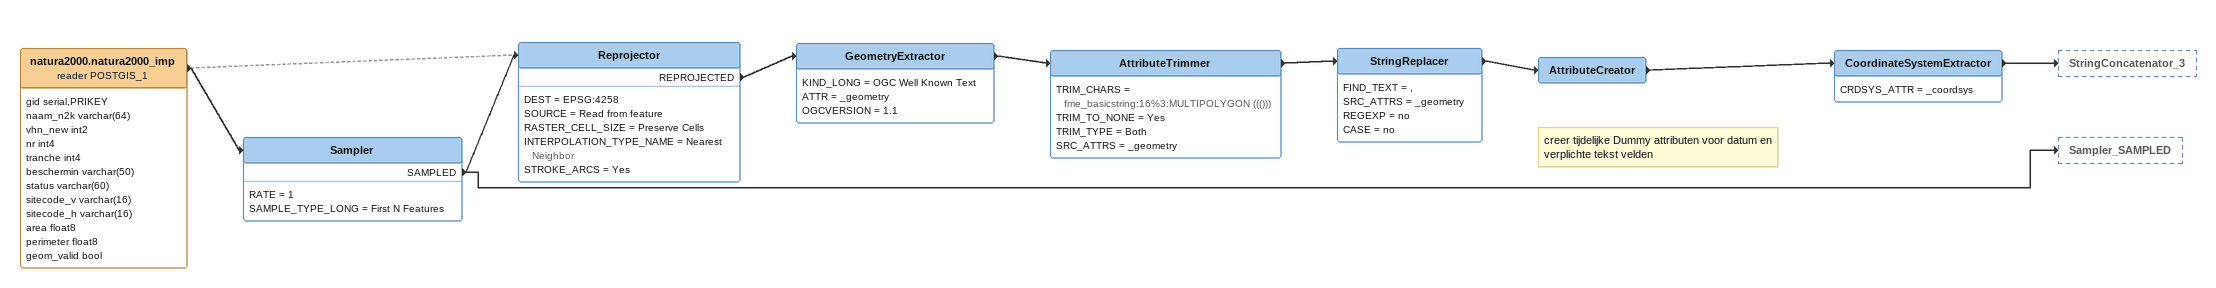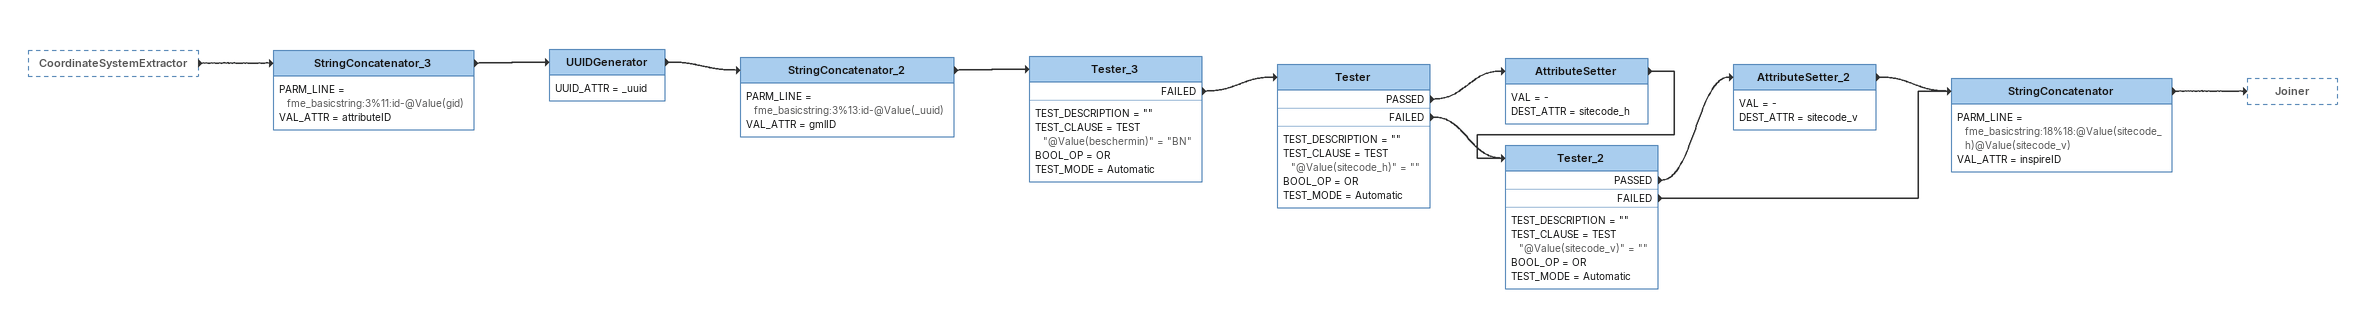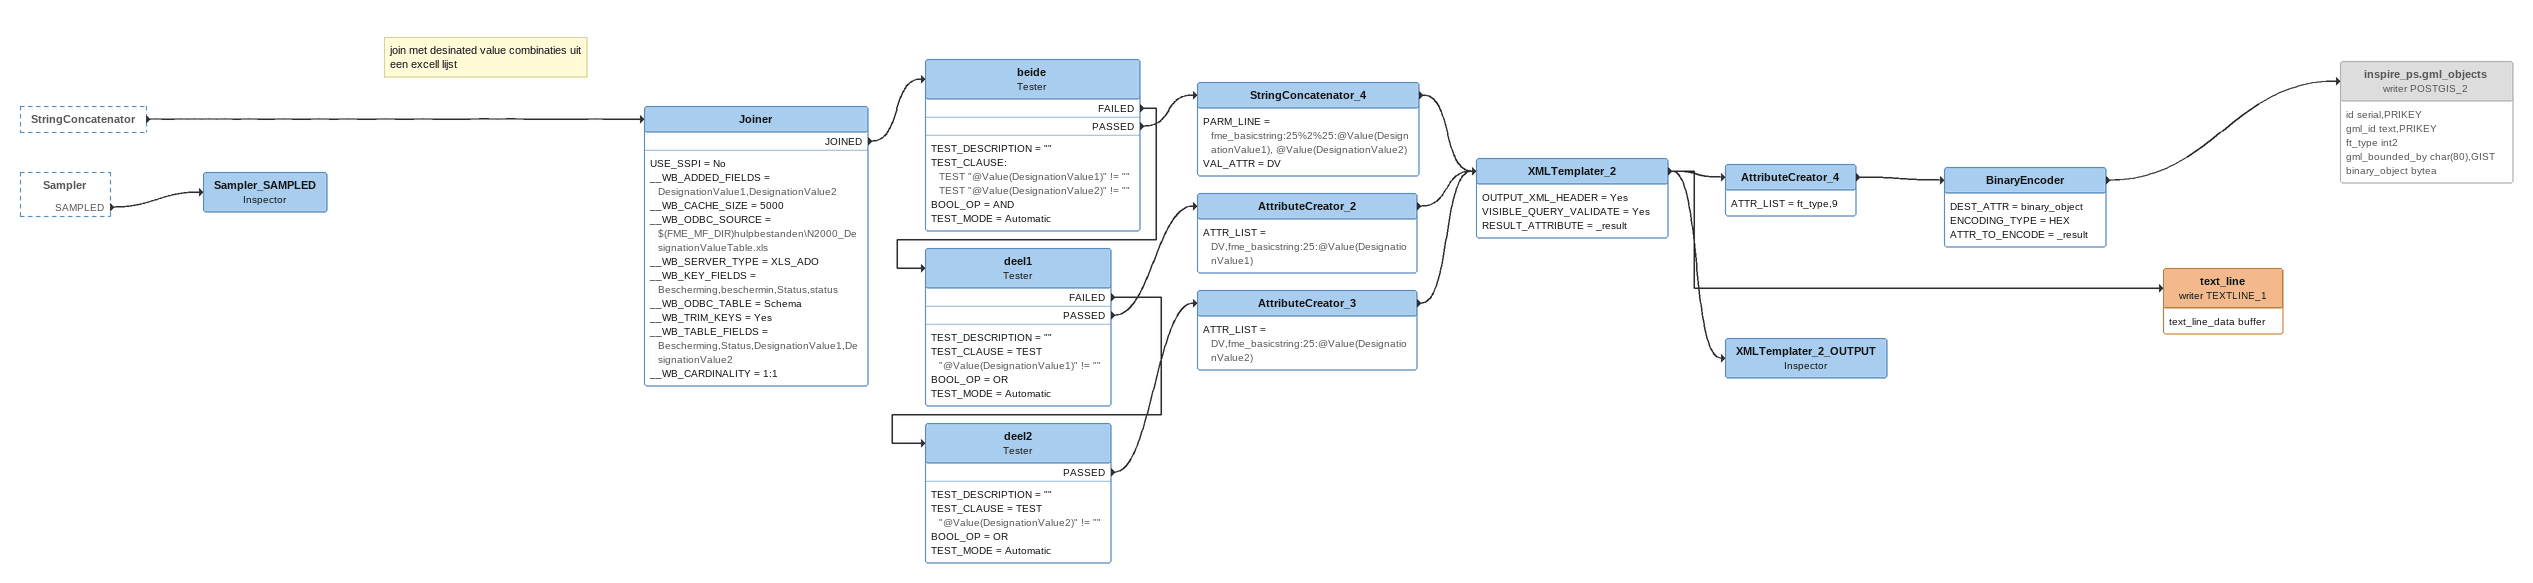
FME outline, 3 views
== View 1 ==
natura2000.natura2000_imp (reader POSTGIS_1)
    attributes: gid serial,PRIKEY, naam_n2k varchar(64), vhn_new int2, nr int4, tranche int4, beschermin varchar(50), status varchar(60), sitecode_v varchar(16), sitecode_h varchar(16), area float8, perimeter float8, geom_valid bool
    -> Reprojector [off]
    -> Sampler
Sampler
    RATE = 1
    SAMPLE_TYPE_LONG = First N Features
    SAMPLED -> Reprojector
    SAMPLED -> Sampler_SAMPLED
Reprojector
    DEST = EPSG:4258
    SOURCE = Read from feature
    RASTER_CELL_SIZE = Preserve Cells
    INTERPOLATION_TYPE_NAME = Nearest Neighbor
    STROKE_ARCS = Yes
    REPROJECTED -> GeometryExtractor
GeometryExtractor
    KIND_LONG = OGC Well Known Text
    ATTR = _geometry
    OGCVERSION = 1.1
    -> AttributeTrimmer
AttributeTrimmer
    TRIM_CHARS = fme_basicstring:16%3:MULTIPOLYGON ((()))
    TRIM_TO_NONE = Yes
    TRIM_TYPE = Both
    SRC_ATTRS = _geometry
    -> StringReplacer
StringReplacer
    FIND_TEXT = ,
    SRC_ATTRS = _geometry
    REGEXP = no
    CASE = no
    -> AttributeCreator
Note: creer tijdelijke Dummy attributen voor datum en verplichte tekst velden
AttributeCreator
    -> CoordinateSystemExtractor
CoordinateSystemExtractor
    CRDSYS_ATTR = _coordsys
    -> StringConcatenator_3

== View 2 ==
CoordinateSystemExtractor [outside]
    -> StringConcatenator_3
StringConcatenator_3
    PARM_LINE = fme_basicstring:3%11:id-@Value(gid)
    VAL_ATTR = attributeID
    -> UUIDGenerator
UUIDGenerator
    UUID_ATTR = _uuid
    -> StringConcatenator_2
StringConcatenator_2
    PARM_LINE = fme_basicstring:3%13:id-@Value(_uuid)
    VAL_ATTR = gmlID
    -> Tester_3
Tester_3
    TEST_DESCRIPTION = ""
    TEST_CLAUSE = TEST "@Value(beschermin)" = "BN"
    BOOL_OP = OR
    TEST_MODE = Automatic
    FAILED -> Tester
Tester
    TEST_DESCRIPTION = ""
    TEST_CLAUSE = TEST "@Value(sitecode_h)" = ""
    BOOL_OP = OR
    TEST_MODE = Automatic
    PASSED -> AttributeSetter
    FAILED -> Tester_2
AttributeSetter
    VAL = -
    DEST_ATTR = sitecode_h
    -> Tester_2
Tester_2
    TEST_DESCRIPTION = ""
    TEST_CLAUSE = TEST "@Value(sitecode_v)" = ""
    BOOL_OP = OR
    TEST_MODE = Automatic
    PASSED -> AttributeSetter_2
    FAILED -> StringConcatenator
AttributeSetter_2
    VAL = -
    DEST_ATTR = sitecode_v
    -> StringConcatenator
StringConcatenator
    PARM_LINE = fme_basicstring:18%18:@Value(sitecode_h)@Value(sitecode_v)
    VAL_ATTR = inspireID
    -> Joiner

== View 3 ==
StringConcatenator [outside]
    -> Joiner
Sampler [outside]
    SAMPLED -> Sampler_SAMPLED
Note: join met desinated value combinaties uit een excell lijst
Joiner
    USE_SSPI = No
    __WB_ADDED_FIELDS = DesignationValue1,DesignationValue2
    __WB_CACHE_SIZE = 5000
    __WB_ODBC_SOURCE = $(FME_MF_DIR)hulpbestanden\N2000_DesignationValueTable.xls
    __WB_SERVER_TYPE = XLS_ADO
    __WB_KEY_FIELDS = Bescherming,beschermin,Status,status
    __WB_ODBC_TABLE = Schema
    __WB_TRIM_KEYS = Yes
    __WB_TABLE_FIELDS = Bescherming,Status,DesignationValue1,DesignationValue2
    __WB_CARDINALITY = 1:1
    JOINED -> beide
beide: Tester
    TEST_DESCRIPTION = ""
    TEST_CLAUSE:
      TEST "@Value(DesignationValue1)" != ""
      TEST "@Value(DesignationValue2)" != ""
    BOOL_OP = AND
    TEST_MODE = Automatic
    FAILED -> deel1
    PASSED -> StringConcatenator_4
StringConcatenator_4
    PARM_LINE = fme_basicstring:25%2%25:@Value(DesignationValue1), @Value(DesignationValue2)
    VAL_ATTR = DV
    -> XMLTemplater_2
deel1: Tester
    TEST_DESCRIPTION = ""
    TEST_CLAUSE = TEST "@Value(DesignationValue1)" != ""
    BOOL_OP = OR
    TEST_MODE = Automatic
    FAILED -> deel2
    PASSED -> AttributeCreator_2
AttributeCreator_2
    ATTR_LIST = DV,fme_basicstring:25:@Value(DesignationValue1)
    -> XMLTemplater_2
deel2: Tester
    TEST_DESCRIPTION = ""
    TEST_CLAUSE = TEST "@Value(DesignationValue2)" != ""
    BOOL_OP = OR
    TEST_MODE = Automatic
    PASSED -> AttributeCreator_3
AttributeCreator_3
    ATTR_LIST = DV,fme_basicstring:25:@Value(DesignationValue2)
    -> XMLTemplater_2
XMLTemplater_2
    OUTPUT_XML_HEADER = Yes
    VISIBLE_QUERY_VALIDATE = Yes
    RESULT_ATTRIBUTE = _result
    -> AttributeCreator_4
    -> text_line (writer TEXTLINE_1)
    -> XMLTemplater_2_OUTPUT
AttributeCreator_4
    ATTR_LIST = ft_type,9
    -> BinaryEncoder
BinaryEncoder
    DEST_ATTR = binary_object
    ENCODING_TYPE = HEX
    ATTR_TO_ENCODE = _result
    -> inspire_ps.gml_objects (writer POSTGIS_2)
inspire_ps.gml_objects (writer POSTGIS_2) [off]
    attributes: id serial,PRIKEY, gml_id text,PRIKEY, ft_type int2, gml_bounded_by char(80),GIST, binary_object bytea
text_line (writer TEXTLINE_1)
    attributes: text_line_data buffer
XMLTemplater_2_OUTPUT: Inspector
Sampler_SAMPLED: Inspector
